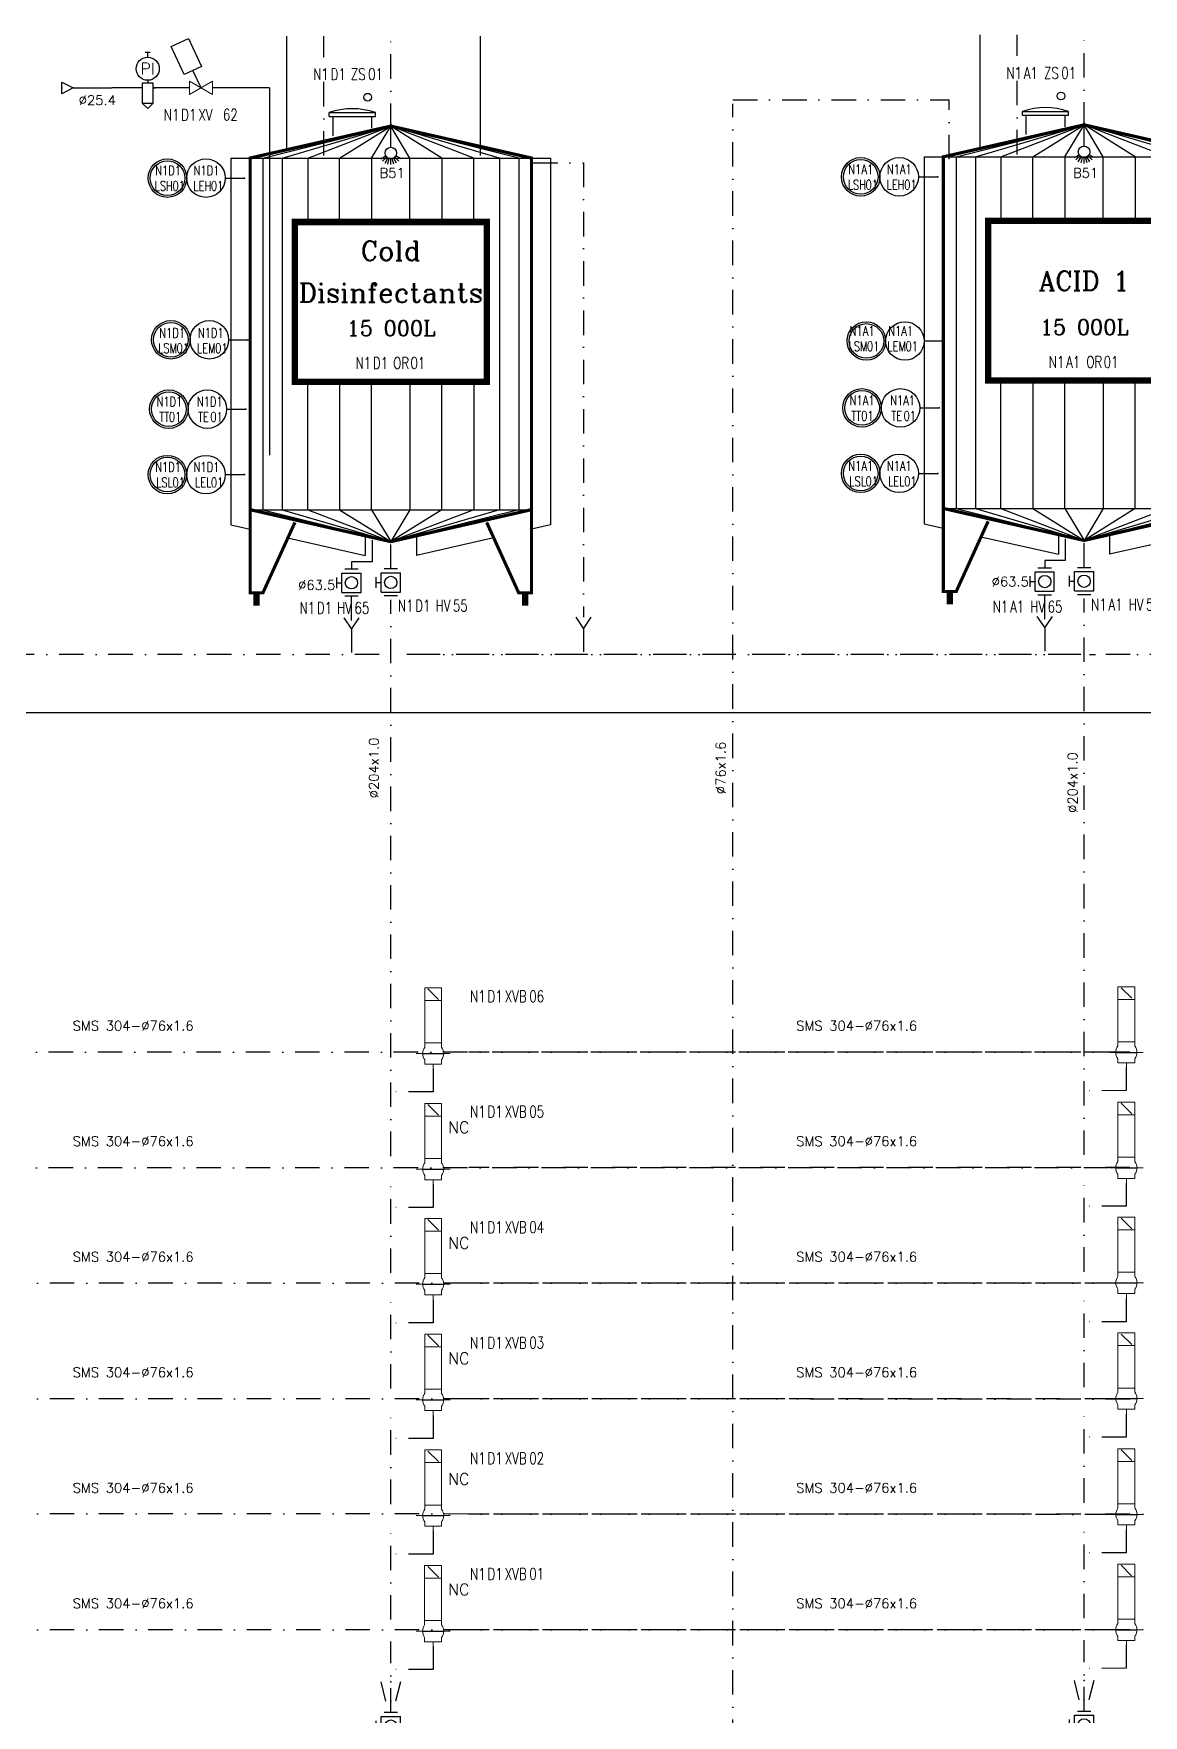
# Model space of a CAD drawing. Header units: inches. Extents: x 23270 to 25019, y 26221 to 27412.
# Drawn here: x 23625.2 to 23913.3, y 26530.3 to 26967 of the extents above; entities that cross this region are included whole.
import ezdxf
from ezdxf.enums import TextEntityAlignment as Align

# ---------------------------------------------------------------- set-up
doc = ezdxf.new("R2010")
doc.units = ezdxf.units.IN
doc.header["$MEASUREMENT"] = 0
doc.linetypes.add('DASHDOT', pattern=[25.4, 12.7, -6.35, 0, -6.35])
doc.linetypes.add('DASHDOT2', pattern=[12.7, 6.35, -3.175, 0, -3.175])
for name, color, linetype, lineweight in [('11 Pipe Air Instrument', 3, 'Continuous', 30), ('19 Pipe Process', 30, 'Continuous', 30), ('31 Equipment', 7, 'Continuous', 9)]:
    doc.layers.add(name, color=color, linetype=linetype, lineweight=lineweight)
for name, color, linetype in [('CUVERIE', 7, 'Continuous'), ('FUTUR', 253, 'DASHDOT'), ('LIBELLE-INSTRUM', 7, 'Continuous'), ('MATERIEL-DIVERS', 7, 'Continuous'), ('REPERES', 7, 'Continuous'), ('Skid', 5, 'Continuous'), ('techn-data', 7, 'Continuous'), ('TEXTES', 7, 'Continuous'), ('TUYAUTERIE-EAU UTILITES FROIDE', 142, 'Continuous'), ('TUYAUTERIE-EGOUT', 32, 'Continuous'), ('TUYAUTERIE-GAZ', 3, 'Continuous'), ('TUYAUTERIE-NEP', 4, 'DASHDOT2'), ('TUYAUTERIE-NEP (CONCENTRES + DETERGENTS)', 1, 'Continuous'), ('TUYAUTERIE-PROCESS', 30, 'Continuous'), ('TXT_ENG', 7, 'Continuous'), ('VANNES', 7, 'Continuous')]:
    doc.layers.add(name, color=color, linetype=linetype)
doc.layers.get('REPERES').off()
doc.styles.add('ROMANC', font='romanc')
doc.styles.add('ROMANS', font='ROMANS.SHX')

# ---------------------------------------------------------------- blocks, each defined once
blk = doc.blocks.new('trou')
at = {"layer": 'CUVERIE'}
for p, q in [((-6, 4), (-6, 5)), ((-6, 5), (6, 5)), ((6, 4), (6, 5)), ((-6, 4), (6, 4)), ((-5, -1), (-5, 4)), ((5, 4), (5, 1))]:
    blk.add_line(p, q, dxfattribs=at)
blk.add_arc((0, -12.5), 18.5, 71.0754, 108.9246, dxfattribs=at)
blk = doc.blocks.new('INSTR-F-L-LS')
at = {"layer": 'MATERIEL-DIVERS'}
for radius in [5, 4.5]:
    blk.add_circle((0, 0), radius, dxfattribs=at)
at = {"layer": 'LIBELLE-INSTRUM', "style": 'ROMANS', "width": 0.8}
blk.add_attdef('LS?', text='', height=3, dxfattribs=at).set_placement((0, 0), align=Align.MIDDLE)
blk = doc.blocks.new('INSTR-M-L-LE')
at = {"color": 7, "extrusion": (0, -1, 0)}
blk.add_point((0, -10), dxfattribs=at)
at = {"layer": 'MATERIEL-DIVERS', "color": 7}
blk.add_line((0, -5), (0, -10), dxfattribs=at)
blk.add_circle((0, 0), 5, dxfattribs=at)
at = {"layer": 'LIBELLE-INSTRUM', "style": 'ROMANS', "width": 0.8}
blk.add_attdef('LE?', text='', height=3, dxfattribs=at).set_placement((0, 0), align=Align.MIDDLE)
blk = doc.blocks.new('CR')
at = {"color": 7}
for p, q in [((-2.5, 2.5), (2.5, 1.25)), ((2.5, 1.25), (2.5, 1.25)), ((2.5, -1.25), (-2.5, -2.5))]:
    blk.add_line(p, q, dxfattribs=at)
at = {"color": 7, "extrusion": (-1, 0, 0)}
blk.add_point((-2.5, 0), dxfattribs=at)
at = {"color": 7, "extrusion": (1, 0, 0)}
blk.add_point((2.5, 0), dxfattribs=at)
blk = doc.blocks.new('DP')
at = {"color": 5}
blk.add_circle((0, 0), 1, dxfattribs=at)
blk = doc.blocks.new('VALVBUTT A BRIDES')
at = {"layer": 'VANNES'}
for p, q in [((-3.5, -1.73), (-3.5, 1.74)), ((-2.5, 2.5), (-2.5, -2.5)), ((-2.5, 2.5), (2.5, 2.5)), ((-1.4, 3.77), (1.4, 3.77)), ((0, 3.77), (0, 2.5)), ((2.5, 2.5), (2.5, -2.5)), ((3.5, -1.73), (3.5, 1.74)), ((-2.5, -2.5), (2.5, -2.5))]:
    blk.add_line(p, q, dxfattribs=at)
blk.add_circle((0, 0), 1.6, dxfattribs=at)
blk = doc.blocks.new('APV-VLV-SSEAT-SW42-3')
at = {"layer": '31 Equipment', "ltscale": 38}
for p, q in [((1.25, 15.25), (-1.25, 12.75)), ((-2, 2.5), (-2, 1.5)), ((2, 2.5), (2, 1.5)), ((-2, -2.5), (-2, -1.5)), ((2, -2.5), (-2, -2.5)), ((-2, -2.5), (2, -2.5)), ((0, -2.5), (0, -5)), ((2, -2.5), (2, -1.5))]:
    blk.add_line(p, q, dxfattribs=at)
at = {"layer": '31 Equipment'}
for p, q in [((-4, 0), (-2.5, 0)), ((2.5, 0), (4, 0))]:
    blk.add_line(p, q, dxfattribs=at)
at = {"layer": '31 Equipment', "lineweight": 30}
blk.add_line((2.5, 0), (-2.5, 0), dxfattribs=at)
at = {"layer": '31 Equipment', "ltscale": 38}
for points in [[(-2, 12.5), (2, 12.5), (2, 15.5), (-2, 15.5)], [(-2, 2.5), (2, 2.5), (2, 12.5), (-2, 12.5)]]:
    blk.add_lwpolyline(points, close=True, dxfattribs=at)
for start, end in [(143.1301, 216.8699), (323.1301, 36.8699)]:
    blk.add_arc((0, 0), 2.5, start, end, dxfattribs=at)
blk = doc.blocks.new('INSTR-F-L-TT')
at = {"layer": 'MATERIEL-DIVERS'}
for radius in [5, 4.5]:
    blk.add_circle((0, 0), radius, dxfattribs=at)
blk = doc.blocks.new('INSTR-M-L-TE')
at = {"color": 7, "extrusion": (0, -1, 0)}
blk.add_point((0, -10), dxfattribs=at)
at = {"layer": 'MATERIEL-DIVERS', "color": 7}
blk.add_line((0, -5), (0, -10), dxfattribs=at)
blk.add_circle((0, 0), 5, dxfattribs=at)
at = {"layer": 'LIBELLE-INSTRUM', "style": 'ROMANS', "width": 0.8, "flags": 8}
blk.add_attdef('TE', text='', height=3, dxfattribs=at).set_placement((0, 0), align=Align.MIDDLE)
blk = doc.blocks.new('SPB')
at = {"color": 7}
for p, q in [((0, -6), (0, 0)), ((-2.598, -9), (-1.302, -8.25)), ((-2.124, -9.624), (-1.062, -8.562)), ((2.124, -9.624), (1.062, -8.562)), ((2.598, -9), (1.302, -8.25)), ((-1.5, -10.098), (-0.75, -8.802)), ((-0.774, -10.398), (-0.39, -8.952)), ((0, -10.5), (0, -9)), ((0.774, -10.398), (0.39, -8.952)), ((1.5, -10.098), (0.75, -8.802))]:
    blk.add_line(p, q, dxfattribs=at)
blk.add_circle((0, -7.5), 1.5, dxfattribs=at)
at = {"color": 7, "extrusion": (0, 1, 0)}
blk.add_point((0, 0), dxfattribs=at)
blk = doc.blocks.new('12M3I')
at = {"color": 7}
for p, q in [((-33.2, 116.2), (0, 124.5)), ((-28.22, 116.2), (0, 124.5)), ((-21.58, 116.2), (0, 124.5)), ((-13.28, 116.2), (0, 124.5)), ((-4.98, 116.2), (0, 124.5)), ((4.98, 116.2), (0, 124.5)), ((13.28, 116.2), (0, 124.5)), ((21.58, 116.2), (0, 124.5)), ((28.22, 116.2), (0, 124.5)), ((33.2, 116.2), (0, 124.5)), ((-41.5, 116.2), (41.5, 116.2)), ((-41.5, 116.2), (-41.5, 20.92)), ((-33.2, 116.2), (-33.2, 24.9)), ((-28.22, 116.2), (-28.22, 24.9)), ((-21.58, 116.2), (-21.58, 99.6)), ((-13.28, 99.6), (-13.28, 116.2)), ((-4.98, 116.2), (-4.98, 99.6)), ((4.98, 99.6), (4.98, 116.2)), ((13.28, 116.2), (13.28, 99.6)), ((21.58, 99.6), (21.58, 116.2)), ((28.22, 116.2), (28.22, 24.9)), ((33.2, 116.2), (33.2, 24.9)), ((41.5, 116.2), (41.5, 20.92)), ((-21.58, 24.9), (-21.58, 58.1)), ((-13.28, 58.1), (-13.28, 24.9)), ((-4.98, 24.9), (-4.98, 58.1)), ((4.98, 58.1), (4.98, 24.9)), ((13.28, 24.9), (13.28, 58.1)), ((21.58, 58.1), (21.58, 24.9)), ((-36.52, 24.9), (36.52, 24.9)), ((-33.2, 24.9), (0, 16.6)), ((-28.22, 24.9), (0, 16.6)), ((-21.58, 24.9), (0, 16.6)), ((-13.28, 24.9), (0, 16.6)), ((-4.98, 24.9), (0, 16.6)), ((33.2, 24.9), (0, 16.6)), ((28.22, 24.9), (0, 16.6)), ((21.58, 24.9), (0, 16.6)), ((13.28, 24.9), (0, 16.6)), ((4.98, 24.9), (0, 16.6)), ((-41.5, 20.92), (-36.55, 19.8)), ((-26.36, 17.48), (-6.64, 13)), ((-6.64, 18.26), (-6.64, 13)), ((6.64, 18.26), (6.64, 13)), ((26.36, 17.48), (6.64, 13)), ((41.5, 20.92), (36.55, 19.8))]:
    blk.add_line(p, q, dxfattribs=at)
for points, const_width in [([(-24.9, 21.58), (-33.2, 3.32), (-36.52, 3.32), (-36.52, 116.2), (0, 124.5), (36.52, 116.2), (36.52, 3.32), (33.2, 3.32), (24.9, 21.58)], 0.83), ([(-36.52, 24.9), (0, 16.6), (36.52, 24.9)], 0.83), ([(-34.86, 3.32), (-34.86, 0)], 1.66), ([(34.86, 3.32), (34.86, 0)], 1.66)]:
    blk.add_lwpolyline(points, dxfattribs=dict(at, const_width=const_width))
at = {"color": 7, "const_width": 1.66}
blk.add_lwpolyline([(-24.9, 99.6), (24.9, 99.6), (24.9, 58.1), (-24.9, 58.1)], close=True, dxfattribs=at)
at = {"layer": 'TUYAUTERIE-PROCESS', "color": 7, "extrusion": (0, 1, 0)}
blk.add_point((0, 125), dxfattribs=at)
at = {"layer": 'TUYAUTERIE-PROCESS', "color": 2}
for p in [(0, 125), (0, 16.6)]:
    blk.add_point(p, dxfattribs=at)
at = {"layer": 'TUYAUTERIE-PROCESS', "color": 7, "extrusion": (0, -1, 0)}
blk.add_point((0, 16.6), dxfattribs=at)
at = {"layer": 'MATERIEL-DIVERS'}
blk.add_blockref('SPB', (0, 125), dxfattribs=at)
blk = doc.blocks.new('REPINS2')
at = {"layer": 'TEXTES', "style": 'ROMANS', "width": 0.7}
for tag, p in [('ZONE', (-3.35, 0.8)), ('SOUSZONE', (0.05, 0.8)), ('NUM', (0.7, -2.6))]:
    blk.add_attdef(tag, p, '', height=2.5, dxfattribs=at)
blk.add_attdef('ELEMENT', text='', height=2.5, dxfattribs=at).set_placement((-1.56, -2.59), align=Align.CENTER)
blk = doc.blocks.new('REPNORM')
at = {"layer": 'TEXTES', "style": 'ROMANS', "width": 0.75}
for tag, p in [('ZONE', (-9.75, -1.25)), ('SOUSZONE', (-5.25, -1.25)), ('ELEMENT', (0, -1.25)), ('NUM', (4.5, -1.25))]:
    blk.add_attdef(tag, p, '', height=3, dxfattribs=at)
blk = doc.blocks.new('REPINS')
at = {"layer": 'TEXTES', "style": 'ROMANS', "width": 0.75}
for tag, p in [('ZONE', (-3.3, 1)), ('SOUSZONE', (0.1, 1)), ('NUM', (0.2, -3))]:
    blk.add_attdef(tag, p, '', height=2.5, dxfattribs=at)
blk.add_attdef('ELEMENT', text='', height=2.5, dxfattribs=at).set_placement((-0.2, -3), align=Align.RIGHT)
blk = doc.blocks.new('REPNORM1')
at = {"layer": 'TEXTES', "style": 'ROMANS', "width": 0.75}
for tag, p in [('ZONE', (-9.75, -1.25)), ('SOUSZONE', (-5.25, -1.25)), ('ELEMENT', (-0.75, -1.25)), ('NUM', (5.59, -1.22))]:
    blk.add_attdef(tag, p, '', height=3, dxfattribs=at)
blk = doc.blocks.new('FLE23-A')
at = {"color": 7}
for p, q in [((0, 1.5), (-3, 0)), ((-3, 0), (0, -1.5)), ((0, -1.5), (0, 1.5))]:
    blk.add_line(p, q, dxfattribs=at)
at = {"layer": 'MATERIEL-DIVERS', "color": 7, "extrusion": (-1, 0, 0)}
blk.add_point((-3, 0), dxfattribs=at)
at = {"layer": 'MATERIEL-DIVERS', "color": 2}
for p in [(-3, 0), (0, 0)]:
    blk.add_point(p, dxfattribs=at)
at = {"layer": 'MATERIEL-DIVERS', "color": 7, "extrusion": (1, 0, 0)}
blk.add_point((0, 0), dxfattribs=at)
blk = doc.blocks.new('DETR12MODIF')
at = {"layer": 'MATERIEL-DIVERS', "color": 7}
for p, q in [((-0.67, 9.33), (0.67, 9.33)), ((0, 8), (0, 9.33)), ((-1.33, 0), (-2, 0)), ((-1.33, -4), (-1.33, 1.33)), ((-1.33, 1.33), (1.33, 1.33)), ((1.33, 1.33), (1.33, -4)), ((1.33, 0), (2, 0)), ((-1.33, -4), (0, -5.33)), ((1.33, -4), (-1.33, -4)), ((0, -5.33), (1.33, -4))]:
    blk.add_line(p, q, dxfattribs=at)
at = {"layer": 'MATERIEL-DIVERS'}
blk.add_line((0, 2), (0, 1.33), dxfattribs=at)
blk.add_circle((0, 5), 3, dxfattribs=at)
at = {"layer": 'MATERIEL-DIVERS', "style": 'ROMANS'}
blk.add_text('PI', height=3, dxfattribs=at).set_placement((0, 5), align=Align.MIDDLE)
blk = doc.blocks.new('VANNE SIEGE INCLINE')
at = {"color": 7}
for p, q in [((-3, 1.73), (-3, -1.73)), ((-3, -1.73), (3, 1.73)), ((3, -1.73), (-3, 1.73)), ((3, 1.73), (3, -1.73))]:
    blk.add_line(p, q, dxfattribs=at)
at = {"color": 7, "extrusion": (-1, 0, 0)}
blk.add_point((-3, 0), dxfattribs=at)
at = {"color": 7, "extrusion": (1, 0, 0)}
blk.add_point((3, 0), dxfattribs=at)
at = {"layer": 'VANNES'}
for p, q in [((3.23, 12.84), (-0.15, 5.59)), ((7.76, 10.73), (3.23, 12.84)), ((4.38, 3.47), (7.76, 10.73)), ((-0.15, 5.59), (4.38, 3.47)), ((0, 0), (2.11, 4.53))]:
    blk.add_line(p, q, dxfattribs=at)

msp = doc.modelspace()

# ---------------------------------------------------------------- linework, layer by layer
at = {"layer": '11 Pipe Air Instrument', "ltscale": 0.1}
for p, q in [((23653.5, 26952.88), (23645.5, 26952.88)), ((23665.67, 26952.88), (23656.21, 26952.88)), ((23686.49, 26952.88), (23671.67, 26952.88)), ((23686.49, 26952.88), (23686.47, 26857.53))]:
    msp.add_line(p, q, dxfattribs=at)
at = {"layer": 'Skid'}
msp.add_lwpolyline([(25019.02, 26403.84), (25018.38, 27351.07), (23269.68, 27351.07), (23269.68, 27098.07), (24560.4, 27098.07), (24560.4, 26790.67), (23280.37, 26790.67), (23280.37, 26220.87)], dxfattribs=at)
at = {"layer": 'TUYAUTERIE-EAU UTILITES FROIDE'}
for p, q in [((23690.95, 26936.67), (23690.95, 26966.35)), ((23870.95, 26936.99), (23870.95, 26966.67))]:
    msp.add_line(p, q, dxfattribs=at)
at = {"layer": 'TUYAUTERIE-EGOUT'}
for p, q in [((23707.73, 26814.62), (23707.73, 26820.9)), ((23887.73, 26814.94), (23887.73, 26821.22))]:
    msp.add_line(p, q, dxfattribs=at)
at = {"layer": 'TUYAUTERIE-GAZ'}
msp.add_line((23635.28, 26952.88), (23645.5, 26952.88), dxfattribs=at)
at = {"layer": 'TUYAUTERIE-NEP'}
for p, q in [((23700.57, 26935.3), (23700.57, 26966.35)), ((23717.95, 26942.48), (23717.95, 26966.48)), ((23880.57, 26935.62), (23880.57, 26966.67)), ((23897.95, 26942.8), (23897.95, 26966.8)), ((23806.79, 26949.8), (23862.95, 26949.8)), ((23806.79, 26420.49), (23806.79, 26948.8)), ((23862.95, 26934.36), (23862.95, 26949.8)), ((23754.95, 26933.48), (23767.95, 26933.48)), ((23767.95, 26933.48), (23767.95, 26815.48)), ((23713.08, 26835.45), (23713.08, 26829.85)), ((23717.95, 26827.98), (23717.95, 26834.48)), ((23893.08, 26835.77), (23893.08, 26830.17)), ((23897.95, 26828.3), (23897.95, 26834.8)), ((23713.08, 26829.85), (23707.73, 26829.85)), ((23707.73, 26829.85), (23707.73, 26827.9)), ((23893.08, 26830.17), (23887.73, 26830.17)), ((23887.73, 26830.17), (23887.73, 26828.22)), ((23717.95, 26675.53), (23717.95, 26819.98)), ((23897.95, 26675.85), (23897.95, 26820.3)), ((23705.73, 26815.33), (23707.73, 26812.33)), ((23707.73, 26812.33), (23709.73, 26815.33)), ((23707.73, 26812.33), (23707.73, 26806.33)), ((23765.95, 26815.48), (23767.95, 26812.48)), ((23767.95, 26812.48), (23769.95, 26815.48)), ((23767.95, 26812.48), (23767.95, 26806.48)), ((23885.73, 26815.66), (23887.73, 26812.66)), ((23887.73, 26812.66), (23889.73, 26815.66)), ((23887.73, 26812.66), (23887.73, 26806.66)), ((23714.95, 26805.8), (23421.28, 26805.8)), ((23805.25, 26805.8), (23720.95, 26805.8)), ((23909.93, 26805.8), (23722.24, 26805.8)), ((23894.95, 26805.8), (23811.25, 26805.8)), ((23899.39, 26805.8), (23900.95, 26805.8)), ((24074.95, 26805.8), (23905.39, 26805.8)), ((23904.24, 26702.5), (23553.34, 26702.5)), ((23909.87, 26702.53), (23738.24, 26702.53)), ((23908.91, 26698.53), (23908.91, 26692.53)), ((23728.91, 26698.21), (23728.91, 26692.21)), ((23728.91, 26692.21), (23717.95, 26692.18)), ((23908.91, 26692.53), (23897.95, 26692.51)), ((23904.24, 26672.5), (23553.34, 26672.5)), ((23909.87, 26672.53), (23738.24, 26672.53)), ((23717.95, 26645.18), (23717.95, 26669.18)), ((23728.91, 26668.21), (23728.91, 26662.21)), ((23897.95, 26645.51), (23897.95, 26669.51)), ((23908.91, 26668.53), (23908.91, 26662.53)), ((23728.91, 26662.21), (23717.95, 26662.18)), ((23908.91, 26662.53), (23897.95, 26662.51)), ((23904.53, 26642.5), (23553.34, 26642.5)), ((23909.87, 26642.53), (23738.24, 26642.53)), ((23717.95, 26615.18), (23717.95, 26639.18)), ((23728.91, 26638.21), (23728.91, 26632.21)), ((23897.95, 26615.51), (23897.95, 26639.51)), ((23908.91, 26638.53), (23908.91, 26632.53)), ((23728.91, 26632.21), (23717.95, 26632.18)), ((23908.91, 26632.53), (23897.95, 26632.51)), ((23904.53, 26612.5), (23553.34, 26612.5)), ((23909.88, 26612.39), (23738.24, 26612.53)), ((23717.95, 26585.18), (23717.95, 26609.18)), ((23728.91, 26608.21), (23728.91, 26602.21)), ((23897.95, 26585.51), (23897.95, 26609.51)), ((23908.91, 26608.53), (23908.91, 26602.53)), ((23728.91, 26602.21), (23717.95, 26602.18)), ((23908.91, 26602.53), (23897.95, 26602.51)), ((23904.53, 26582.5), (23482.5, 26582.74)), ((23733.35, 26582.18), (23733.04, 26582.18)), ((23909.88, 26582.53), (23738.24, 26582.53)), ((23913.35, 26582.5), (23913.04, 26582.5)), ((23717.95, 26555.18), (23717.95, 26579.18)), ((23728.91, 26578.21), (23728.91, 26572.21)), ((23728.91, 26578.21), (23728.91, 26572.21)), ((23897.95, 26555.51), (23897.95, 26579.51)), ((23908.91, 26578.53), (23908.91, 26572.53)), ((23908.91, 26578.53), (23908.91, 26572.53)), ((23728.91, 26572.21), (23717.95, 26572.18)), ((23908.91, 26572.53), (23897.95, 26572.51)), ((23904.53, 26552.5), (23553.34, 26552.5)), ((23733.34, 26552.18), (23733.03, 26552.18)), ((23909.88, 26552.53), (23738.24, 26552.53)), ((23897.95, 26531.35), (23897.95, 26549.85)), ((23913.33, 26552.5), (23913.02, 26552.5)), ((23717.95, 26531.03), (23717.95, 26549.53)), ((23728.91, 26548.21), (23728.91, 26542.21)), ((23908.91, 26548.53), (23908.91, 26542.53)), ((23728.91, 26542.21), (23717.95, 26542.18)), ((23908.91, 26542.53), (23897.95, 26542.51))]:
    msp.add_line(p, q, dxfattribs=at)
at = {"layer": 'TUYAUTERIE-NEP (CONCENTRES + DETERGENTS)'}
msp.add_line((23741.21, 26935.3), (23741.21, 26966.35), dxfattribs=at)

# ---------------------------------------------------------------- block references
at = {"layer": '19 Pipe Process'}
for p in [(23717.95, 26818.48), (23897.95, 26818.8)]:
    msp.add_blockref('12M3I', p, dxfattribs=at)
at = {"layer": '31 Equipment', "xscale": -1}
msp.add_blockref('VANNE SIEGE INCLINE', (23668.67, 26952.88), dxfattribs=at)
at = {"layer": 'FUTUR', "linetype": 'DASHDOT', "xscale": -1.100000000000362, "yscale": 1.099999999999909, "zscale": 1.1}
for p in [(23728.95, 26702.15), (23908.94, 26702.47), (23728.95, 26672.15), (23908.94, 26672.47)]:
    msp.add_blockref('APV-VLV-SSEAT-SW42-3', p, dxfattribs=at)
at = {"layer": 'MATERIEL-DIVERS'}
for name, p in [('DETR12MODIF', (23654.84, 26952.88)), ('DP', (23891.95, 26950.8)), ('trou', (23707.95, 26941.48)), ('DP', (23711.95, 26950.48)), ('trou', (23887.95, 26941.8)), ('INSTR-F-L-LS', (23659.95, 26929.48)), ('INSTR-F-L-LS', (23839.95, 26929.8)), ('INSTR-F-L-LS', (23660.84, 26887.5)), ('INSTR-F-L-LS', (23841.43, 26887.18)), ('INSTR-F-L-TT', (23660.31, 26869.48)), ('INSTR-F-L-TT', (23840.3, 26869.8)), ('INSTR-F-L-LS', (23659.95, 26852.48)), ('INSTR-F-L-LS', (23839.95, 26852.8))]:
    msp.add_blockref(name, p, dxfattribs=at)
at = {"layer": 'MATERIEL-DIVERS', "rotation": 90}
for name, p in [('INSTR-M-L-LE', (23669.95, 26929.48)), ('INSTR-M-L-LE', (23849.95, 26929.8)), ('INSTR-M-L-LE', (23670.84, 26887.5)), ('INSTR-M-L-LE', (23851.43, 26887.18)), ('INSTR-M-L-TE', (23670.31, 26869.48)), ('INSTR-M-L-TE', (23850.3, 26869.8)), ('INSTR-M-L-LE', (23669.95, 26852.48)), ('INSTR-M-L-LE', (23849.95, 26852.8))]:
    msp.add_blockref(name, p, dxfattribs=at)
at = {"layer": 'REPERES', "rotation": 7.601981207739284e-05}
for p, values in [((23707.56, 26956.2), {'ZONE': 'N1', 'SOUSZONE': 'D1', 'ELEMENT': 'ZS', 'NUM': '01'}), ((23887.54, 26956.49), {'ZONE': 'N1', 'SOUSZONE': 'A1', 'ELEMENT': 'ZS', 'NUM': '01'})]:
    msp.add_blockref('REPNORM', p, dxfattribs=at).add_auto_attribs(values)
at = {"layer": 'REPERES'}
for name, p, values in [('REPNORM1', (23668.76, 26945.65), {'ZONE': 'N1', 'SOUSZONE': 'D1', 'ELEMENT': 'XV', 'NUM': '62'}), ('REPNORM', (23718.56, 26881.2), {'ZONE': 'N1', 'SOUSZONE': 'D1', 'ELEMENT': 'OR', 'NUM': '01'}), ('REPNORM', (23898.54, 26881.49), {'ZONE': 'N1', 'SOUSZONE': 'A1', 'ELEMENT': 'OR', 'NUM': '01'}), ('REPINS', (23850.9, 26869.49), {'ZONE': 'N1', 'SOUSZONE': 'A1', 'ELEMENT': 'TE', 'NUM': '01'}), ('REPINS', (23670.91, 26869.2), {'ZONE': 'N1', 'SOUSZONE': 'D1', 'ELEMENT': 'TE', 'NUM': '01'}), ('REPNORM', (23704.01, 26817.62), {'ZONE': 'N1', 'SOUSZONE': 'D1', 'ELEMENT': 'HV', 'NUM': '65'}), ('REPNORM', (23729.56, 26818.2), {'ZONE': 'N1', 'SOUSZONE': 'D1', 'ELEMENT': 'HV', 'NUM': '55'}), ('REPNORM', (23883.99, 26817.92), {'ZONE': 'N1', 'SOUSZONE': 'A1', 'ELEMENT': 'HV', 'NUM': '65'}), ('REPNORM', (23909.54, 26818.49), {'ZONE': 'N1', 'SOUSZONE': 'A1', 'ELEMENT': 'HV', 'NUM': '55'}), ('REPNORM1', (23748.31, 26716.75), {'ZONE': 'N1', 'SOUSZONE': 'D1', 'ELEMENT': 'XVB', 'NUM': '06'}), ('REPNORM1', (23748.31, 26686.79), {'ZONE': 'N1', 'SOUSZONE': 'D1', 'ELEMENT': 'XVB', 'NUM': '05'}), ('REPNORM1', (23748.31, 26656.79), {'ZONE': 'N1', 'SOUSZONE': 'D1', 'ELEMENT': 'XVB', 'NUM': '04'}), ('REPNORM1', (23748.31, 26626.79), {'ZONE': 'N1', 'SOUSZONE': 'D1', 'ELEMENT': 'XVB', 'NUM': '03'}), ('REPNORM1', (23748.31, 26596.79), {'ZONE': 'N1', 'SOUSZONE': 'D1', 'ELEMENT': 'XVB', 'NUM': '02'}), ('REPNORM1', (23748.31, 26566.79), {'ZONE': 'N1', 'SOUSZONE': 'D1', 'ELEMENT': 'XVB', 'NUM': '01'})]:
    msp.add_blockref(name, p, dxfattribs=at).add_auto_attribs(values)
ref = msp.add_blockref('REPINS2', (23660.56, 26929.2), dxfattribs=at)
ref.add_attrib('ZONE', 'N1', (23656.76, 26930.2), dxfattribs={"layer": 'TEXTES', "height": 2.5, "style": 'ROMANS', "width": 0.75})
ref.add_attrib('SOUSZONE', 'D1', (23660.16, 26930.2), dxfattribs={"layer": 'TEXTES', "height": 2.5, "style": 'ROMANS', "width": 0.75})
ref.add_attrib('ELEMENT', 'LSH', dxfattribs={"layer": 'TEXTES', "height": 2.5, "style": 'ROMANS', "width": 0.75}).set_placement((23661.36, 26926.2), align=Align.RIGHT)
ref.add_attrib('NUM', '01', (23661.26, 26926.2), dxfattribs={"layer": 'TEXTES', "height": 2.5, "style": 'ROMANS', "width": 0.75})
ref = msp.add_blockref('REPINS2', (23670.56, 26929.2), dxfattribs=at)
ref.add_attrib('ZONE', 'N1', (23666.76, 26930.2), dxfattribs={"layer": 'TEXTES', "height": 2.5, "style": 'ROMANS', "width": 0.75})
ref.add_attrib('SOUSZONE', 'D1', (23670.16, 26930.2), dxfattribs={"layer": 'TEXTES', "height": 2.5, "style": 'ROMANS', "width": 0.75})
ref.add_attrib('ELEMENT', 'LEH', dxfattribs={"layer": 'TEXTES', "height": 2.5, "style": 'ROMANS', "width": 0.75}).set_placement((23671.36, 26926.2), align=Align.RIGHT)
ref.add_attrib('NUM', '01', (23671.26, 26926.2), dxfattribs={"layer": 'TEXTES', "height": 2.5, "style": 'ROMANS', "width": 0.75})
ref = msp.add_blockref('REPINS2', (23840.54, 26929.49), dxfattribs=at)
ref.add_attrib('ZONE', 'N1', (23836.74, 26930.49), dxfattribs={"layer": 'TEXTES', "height": 2.5, "style": 'ROMANS', "width": 0.75})
ref.add_attrib('SOUSZONE', 'A1', (23840.14, 26930.49), dxfattribs={"layer": 'TEXTES', "height": 2.5, "style": 'ROMANS', "width": 0.75})
ref.add_attrib('ELEMENT', 'LSH', dxfattribs={"layer": 'TEXTES', "height": 2.5, "style": 'ROMANS', "width": 0.75}).set_placement((23841.34, 26926.49), align=Align.RIGHT)
ref.add_attrib('NUM', '01', (23841.24, 26926.49), dxfattribs={"layer": 'TEXTES', "height": 2.5, "style": 'ROMANS', "width": 0.75})
ref = msp.add_blockref('REPINS2', (23850.54, 26929.49), dxfattribs=at)
ref.add_attrib('ZONE', 'N1', (23846.74, 26930.49), dxfattribs={"layer": 'TEXTES', "height": 2.5, "style": 'ROMANS', "width": 0.75})
ref.add_attrib('SOUSZONE', 'A1', (23850.14, 26930.49), dxfattribs={"layer": 'TEXTES', "height": 2.5, "style": 'ROMANS', "width": 0.75})
ref.add_attrib('ELEMENT', 'LEH', dxfattribs={"layer": 'TEXTES', "height": 2.5, "style": 'ROMANS', "width": 0.75}).set_placement((23851.34, 26926.49), align=Align.RIGHT)
ref.add_attrib('NUM', '01', (23851.24, 26926.49), dxfattribs={"layer": 'TEXTES', "height": 2.5, "style": 'ROMANS', "width": 0.75})
ref = msp.add_blockref('REPINS2', (23661.64, 26887.04), dxfattribs=at)
ref.add_attrib('ZONE', 'N1', (23657.84, 26888.04), dxfattribs={"layer": 'TEXTES', "height": 2.5, "style": 'ROMANS', "width": 0.75})
ref.add_attrib('SOUSZONE', 'D1', (23661.24, 26888.04), dxfattribs={"layer": 'TEXTES', "height": 2.5, "style": 'ROMANS', "width": 0.75})
ref.add_attrib('ELEMENT', 'LSM', dxfattribs={"layer": 'TEXTES', "height": 2.5, "style": 'ROMANS', "width": 0.75}).set_placement((23662.44, 26884.04), align=Align.RIGHT)
ref.add_attrib('NUM', '01', (23662.34, 26884.04), dxfattribs={"layer": 'TEXTES', "height": 2.5, "style": 'ROMANS', "width": 0.75})
ref = msp.add_blockref('REPINS2', (23671.64, 26887.04), dxfattribs=at)
ref.add_attrib('ZONE', 'N1', (23667.84, 26888.04), dxfattribs={"layer": 'TEXTES', "height": 2.5, "style": 'ROMANS', "width": 0.75})
ref.add_attrib('SOUSZONE', 'D1', (23671.24, 26888.04), dxfattribs={"layer": 'TEXTES', "height": 2.5, "style": 'ROMANS', "width": 0.75})
ref.add_attrib('ELEMENT', 'LEM', dxfattribs={"layer": 'TEXTES', "height": 2.5, "style": 'ROMANS', "width": 0.75}).set_placement((23672.44, 26884.04), align=Align.RIGHT)
ref.add_attrib('NUM', '01', (23672.34, 26884.04), dxfattribs={"layer": 'TEXTES', "height": 2.5, "style": 'ROMANS', "width": 0.75})
ref = msp.add_blockref('REPINS2', (23840.9, 26887.55), dxfattribs=at)
ref.add_attrib('ZONE', 'N1', (23837.1, 26888.55), dxfattribs={"layer": 'TEXTES', "height": 2.5, "style": 'ROMANS', "width": 0.75})
ref.add_attrib('SOUSZONE', 'A1', (23840.5, 26888.55), dxfattribs={"layer": 'TEXTES', "height": 2.5, "style": 'ROMANS', "width": 0.75})
ref.add_attrib('ELEMENT', 'LSM', dxfattribs={"layer": 'TEXTES', "height": 2.5, "style": 'ROMANS', "width": 0.75}).set_placement((23841.7, 26884.55), align=Align.RIGHT)
ref.add_attrib('NUM', '01', (23841.6, 26884.55), dxfattribs={"layer": 'TEXTES', "height": 2.5, "style": 'ROMANS', "width": 0.75})
ref = msp.add_blockref('REPINS2', (23850.9, 26887.55), dxfattribs=at)
ref.add_attrib('ZONE', 'N1', (23847.1, 26888.55), dxfattribs={"layer": 'TEXTES', "height": 2.5, "style": 'ROMANS', "width": 0.75})
ref.add_attrib('SOUSZONE', 'A1', (23850.5, 26888.55), dxfattribs={"layer": 'TEXTES', "height": 2.5, "style": 'ROMANS', "width": 0.75})
ref.add_attrib('ELEMENT', 'LEM', dxfattribs={"layer": 'TEXTES', "height": 2.5, "style": 'ROMANS', "width": 0.75}).set_placement((23851.7, 26884.55), align=Align.RIGHT)
ref.add_attrib('NUM', '01', (23851.6, 26884.55), dxfattribs={"layer": 'TEXTES', "height": 2.5, "style": 'ROMANS', "width": 0.75})
ref = msp.add_blockref('REPINS2', (23840.9, 26869.49), dxfattribs=at)
ref.add_attrib('ZONE', 'N1', (23837.1, 26870.49), dxfattribs={"layer": 'TEXTES', "height": 2.5, "style": 'ROMANS', "width": 0.75})
ref.add_attrib('SOUSZONE', 'A1', (23840.5, 26870.49), dxfattribs={"layer": 'TEXTES', "height": 2.5, "style": 'ROMANS', "width": 0.75})
ref.add_attrib('ELEMENT', 'TT', dxfattribs={"layer": 'TEXTES', "height": 2.5, "style": 'ROMANS', "width": 0.75}).set_placement((23840.06, 26866.45), align=Align.RIGHT)
ref.add_attrib('NUM', '01', (23840.06, 26866.49), dxfattribs={"layer": 'TEXTES', "height": 2.5, "style": 'ROMANS', "width": 0.75})
ref = msp.add_blockref('REPINS2', (23660.91, 26869.2), dxfattribs=at)
ref.add_attrib('ZONE', 'N1', (23657.11, 26870.2), dxfattribs={"layer": 'TEXTES', "height": 2.5, "style": 'ROMANS', "width": 0.75})
ref.add_attrib('SOUSZONE', 'D1', (23660.51, 26870.2), dxfattribs={"layer": 'TEXTES', "height": 2.5, "style": 'ROMANS', "width": 0.75})
ref.add_attrib('ELEMENT', 'TT', dxfattribs={"layer": 'TEXTES', "height": 2.5, "style": 'ROMANS', "width": 0.75}).set_placement((23660.4, 26866.2), align=Align.RIGHT)
ref.add_attrib('NUM', '01', (23660.31, 26866.2), dxfattribs={"layer": 'TEXTES', "height": 2.5, "style": 'ROMANS', "width": 0.75})
ref = msp.add_blockref('REPINS2', (23660.56, 26852.2), dxfattribs=at)
ref.add_attrib('ZONE', 'N1', (23656.76, 26853.2), dxfattribs={"layer": 'TEXTES', "height": 2.5, "style": 'ROMANS', "width": 0.75})
ref.add_attrib('SOUSZONE', 'D1', (23660.16, 26853.2), dxfattribs={"layer": 'TEXTES', "height": 2.5, "style": 'ROMANS', "width": 0.75})
ref.add_attrib('ELEMENT', 'LSL', dxfattribs={"layer": 'TEXTES', "height": 2.5, "style": 'ROMANS', "width": 0.75}).set_placement((23661.36, 26849.2), align=Align.RIGHT)
ref.add_attrib('NUM', '01', (23661.26, 26849.2), dxfattribs={"layer": 'TEXTES', "height": 2.5, "style": 'ROMANS', "width": 0.75})
ref = msp.add_blockref('REPINS2', (23670.56, 26852.2), dxfattribs=at)
ref.add_attrib('ZONE', 'N1', (23666.76, 26853.2), dxfattribs={"layer": 'TEXTES', "height": 2.5, "style": 'ROMANS', "width": 0.75})
ref.add_attrib('SOUSZONE', 'D1', (23670.16, 26853.2), dxfattribs={"layer": 'TEXTES', "height": 2.5, "style": 'ROMANS', "width": 0.75})
ref.add_attrib('ELEMENT', 'LEL', dxfattribs={"layer": 'TEXTES', "height": 2.5, "style": 'ROMANS', "width": 0.75}).set_placement((23671.36, 26849.2), align=Align.RIGHT)
ref.add_attrib('NUM', '01', (23671.26, 26849.2), dxfattribs={"layer": 'TEXTES', "height": 2.5, "style": 'ROMANS', "width": 0.75})
ref = msp.add_blockref('REPINS2', (23840.54, 26852.49), dxfattribs=at)
ref.add_attrib('ZONE', 'N1', (23836.74, 26853.49), dxfattribs={"layer": 'TEXTES', "height": 2.5, "style": 'ROMANS', "width": 0.75})
ref.add_attrib('SOUSZONE', 'A1', (23840.14, 26853.49), dxfattribs={"layer": 'TEXTES', "height": 2.5, "style": 'ROMANS', "width": 0.75})
ref.add_attrib('ELEMENT', 'LSL', dxfattribs={"layer": 'TEXTES', "height": 2.5, "style": 'ROMANS', "width": 0.75}).set_placement((23841.34, 26849.49), align=Align.RIGHT)
ref.add_attrib('NUM', '01', (23841.24, 26849.49), dxfattribs={"layer": 'TEXTES', "height": 2.5, "style": 'ROMANS', "width": 0.75})
ref = msp.add_blockref('REPINS2', (23850.54, 26852.49), dxfattribs=at)
ref.add_attrib('ZONE', 'N1', (23846.74, 26853.49), dxfattribs={"layer": 'TEXTES', "height": 2.5, "style": 'ROMANS', "width": 0.75})
ref.add_attrib('SOUSZONE', 'A1', (23850.14, 26853.49), dxfattribs={"layer": 'TEXTES', "height": 2.5, "style": 'ROMANS', "width": 0.75})
ref.add_attrib('ELEMENT', 'LEL', dxfattribs={"layer": 'TEXTES', "height": 2.5, "style": 'ROMANS', "width": 0.75}).set_placement((23851.34, 26849.49), align=Align.RIGHT)
ref.add_attrib('NUM', '01', (23851.24, 26849.49), dxfattribs={"layer": 'TEXTES', "height": 2.5, "style": 'ROMANS', "width": 0.75})
at = {"layer": 'TUYAUTERIE-GAZ', "xscale": -1}
msp.add_blockref('FLE23-A', (23632.52, 26952.88), dxfattribs=at)
at = {"layer": 'TUYAUTERIE-NEP', "xscale": -1.100000000000362, "yscale": 1.099999999999909, "zscale": 1.1}
for p in [(23728.94, 26552.18), (23908.93, 26552.5)]:
    msp.add_blockref('APV-VLV-SSEAT-SW42-3', p, dxfattribs=at)
at = {"layer": 'TUYAUTERIE-NEP', "rotation": 270}
for p in [(23717.95, 26536.53), (23897.95, 26536.85)]:
    msp.add_blockref('CR', p, dxfattribs=at)
at = {"layer": 'VANNES', "rotation": 90}
for p in [(23707.74, 26824.4), (23717.95, 26824.48), (23887.73, 26824.72), (23897.95, 26824.8), (23717.95, 26527.53), (23897.95, 26527.85)]:
    msp.add_blockref('VALVBUTT A BRIDES', p, dxfattribs=at)
at = {"layer": 'VANNES', "xscale": -1.100000000000362, "yscale": 1.099999999999909, "zscale": 1.1}
for p in [(23728.95, 26642.29), (23908.95, 26642.61), (23728.95, 26612.24), (23908.95, 26612.56), (23728.95, 26582.18), (23908.95, 26582.5)]:
    msp.add_blockref('APV-VLV-SSEAT-SW42-3', p, dxfattribs=at)

# ---------------------------------------------------------------- texts
at = {"layer": 'techn-data', "style": 'ROMANS'}
for s, p in [('%%C25.4', (23641.75, 26949.71)), ('B51', (23718.31, 26930.82)), ('B51', (23898.36, 26930.82)), ('%%C63.5', (23698.71, 26823.82)), ('%%C63.5', (23878.8, 26824.7)), ('SMS 304-%%C76x1.6', (23651.06, 26709.38)), ('SMS 304-%%C76x1.6', (23838.92, 26709.38)), ('SMS 304-%%C76x1.6', (23651.06, 26679.38)), ('SMS 304-%%C76x1.6', (23838.92, 26679.38)), ('SMS 304-%%C76x1.6', (23651.06, 26649.38)), ('SMS 304-%%C76x1.6', (23838.92, 26649.38)), ('SMS 304-%%C76x1.6', (23651.06, 26619.38)), ('SMS 304-%%C76x1.6', (23838.92, 26619.38)), ('SMS 304-%%C76x1.6', (23651.06, 26589.38)), ('SMS 304-%%C76x1.6', (23838.92, 26589.38)), ('SMS 304-%%C76x1.6', (23651.06, 26559.38)), ('SMS 304-%%C76x1.6', (23838.92, 26559.38))]:
    msp.add_text(s, height=2.5, dxfattribs=at).set_placement(p, align=Align.MIDDLE_CENTER)
for s, p in [('%%C204x1.0', (23713.54, 26776.32)), ('%%C76x1.6', (23803.6, 26776.32)), ('%%C204x1.0', (23894.96, 26772.52))]:
    msp.add_text(s, height=2.5, rotation=90, dxfattribs=at).set_placement(p, align=Align.MIDDLE_CENTER)
at = {"layer": 'TEXTES', "style": 'ROMANS'}
for p in [(23732.84, 26681.5), (23732.84, 26651.49), (23732.84, 26621.49), (23732.84, 26590.19), (23732.84, 26561.49)]:
    msp.add_text('NC', height=3, dxfattribs=at).set_placement(p)
at = {"layer": 'TXT_ENG', "style": 'ROMANC'}
for s, height, p in [('Cold', 5, (23717.95, 26910.57)), ('ACID 1', 5, (23897.95, 26902.8)), ('Disinfectants', 5, (23717.95, 26899.73)), ('15 000L', 4, (23717.95, 26890.48)), ('15 000L', 4, (23897.95, 26890.8))]:
    msp.add_text(s, height=height, dxfattribs=at).set_placement(p, align=Align.MIDDLE)

doc.saveas('drawing.dxf')
